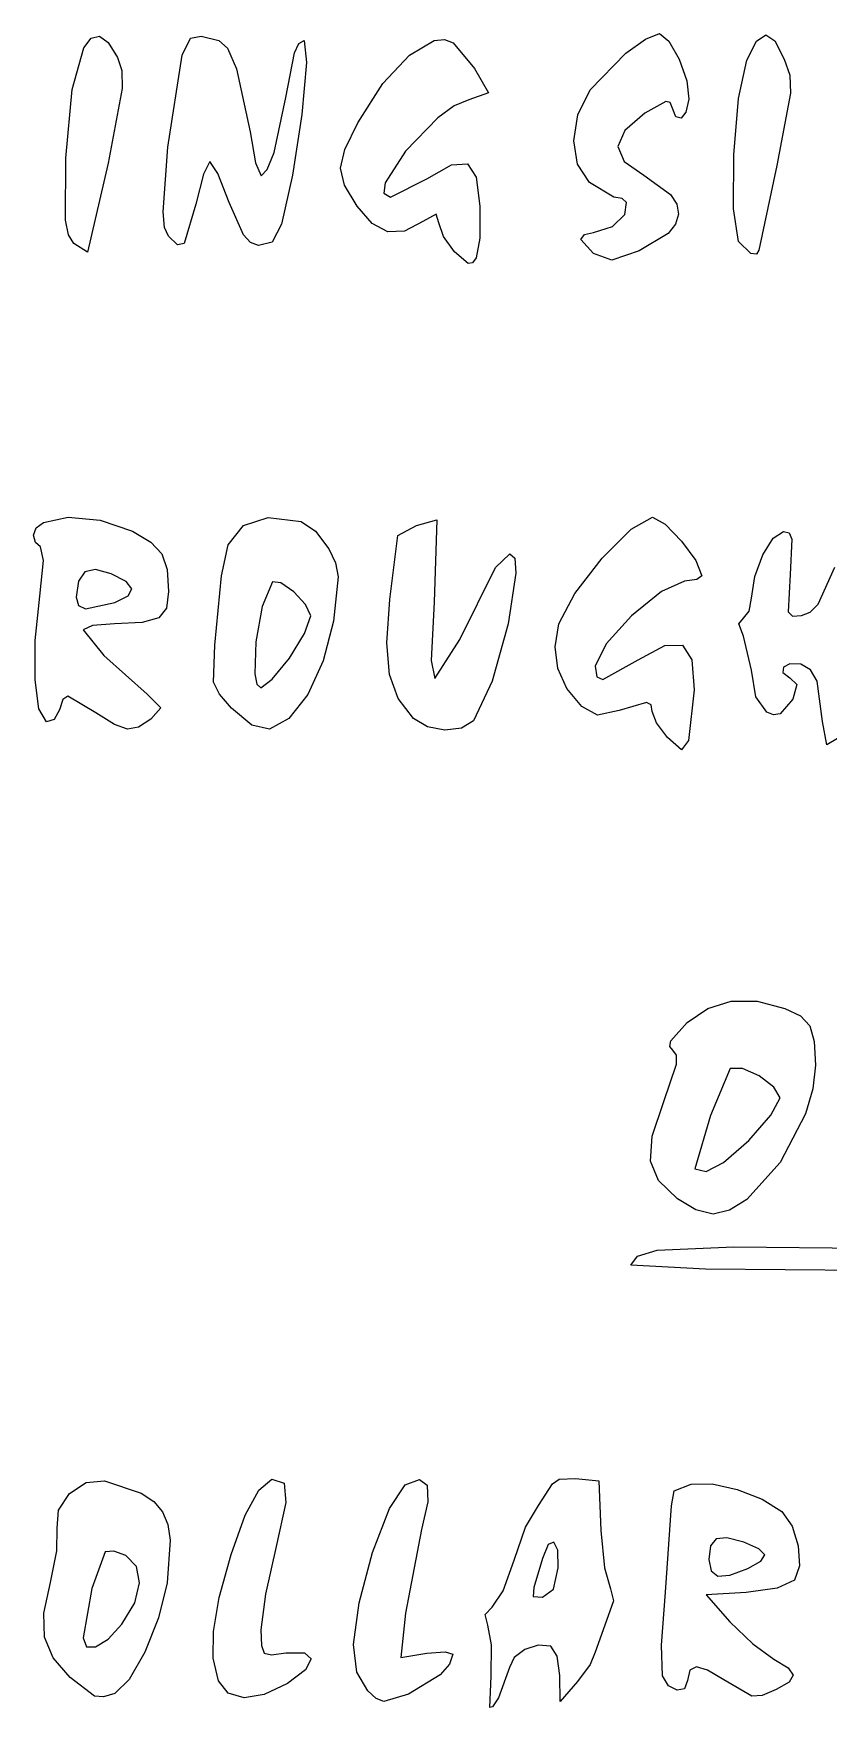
# Model space of a CAD drawing. Extents: x 2 to 289, y 12 to 268.
# Drawn here: x 109.8 to 141.4, y 98.8 to 165.3 of the extents above; entities that cross this region are included whole.
import ezdxf

# ---------------------------------------------------------------- set-up
doc = ezdxf.new("R2010")
doc.units = 0

msp = doc.modelspace()

# ---------------------------------------------------------------- linework, layer by layer
at = {"layer": 'Layer 1'}
for p, q in [((111.814174, 164.6919), (112.108884, 165.079223)), ((112.108884, 165.079223), (112.435092, 165.154994)), ((112.435092, 165.154994), (112.785422, 164.904855)), ((112.785422, 164.904855), (113.152501, 164.314451)), ((115.718278, 164.405662), (116.05343, 165.077141)), ((116.05343, 165.077141), (116.475437, 165.150069)), ((116.475437, 165.150069), (117.173282, 164.980267)), ((117.173282, 164.980267), (117.515386, 164.674169)), ((120.1741, 164.500791), (120.348792, 164.871019)), ((120.348792, 164.871019), (120.554273, 164.980267)), ((120.554273, 164.980267), (120.655455, 164.108543)), ((124.747027, 164.403533), (125.720904, 164.981778)), ((125.720904, 164.981778), (126.132755, 165.027604)), ((126.132755, 165.027604), (126.4712, 164.89161)), ((126.4712, 164.89161), (127.325734, 163.876398)), ((133.323813, 164.474991), (134.109892, 165.037042)), ((134.109892, 165.037042), (134.665624, 165.262489)), ((134.665624, 165.262489), (135.03953, 164.960928)), ((135.03953, 164.960928), (135.441138, 164.240778)), ((138.126645, 164.204156), (138.520414, 164.952262)), ((138.520414, 164.952262), (138.880735, 165.208536)), ((138.880735, 165.208536), (139.237229, 164.973872)), ((139.237229, 164.973872), (139.619516, 164.249165)), ((111.348741, 163.040021), (111.814174, 164.6919)), ((113.152501, 164.314451), (113.322116, 163.79719)), ((115.15416, 160.753332), (115.718278, 164.405662)), ((117.515386, 164.674169), (117.873466, 163.861941)), ((119.835986, 162.722489), (120.1741, 164.500791)), ((120.655455, 164.108543), (120.470847, 162.048727)), ((123.689655, 163.274611), (124.747027, 164.403533)), ((131.906814, 163.026815), (133.323813, 164.474991)), ((135.441138, 164.240778), (135.746715, 163.378846)), ((137.802009, 162.683889), (138.126645, 164.204156)), ((139.619516, 164.249165), (139.832382, 163.611424)), ((113.322116, 163.79719), (113.331602, 163.083156)), ((117.873466, 163.861941), (118.418867, 161.355484)), ((127.325734, 163.876398), (127.878431, 162.908807)), ((139.832382, 163.611424), (139.868333, 162.900501)), ((111.097785, 160.314208), (111.348741, 163.040021)), ((113.331602, 163.083156), (112.787537, 160.113291)), ((122.688875, 161.712749), (123.689655, 163.274611)), ((127.878431, 162.908807), (127.10232, 162.634732)), ((131.428068, 162.030431), (131.906814, 163.026815)), ((135.746715, 163.378846), (135.832531, 162.651934)), ((139.868333, 162.900501), (139.322892, 160.026175)), ((119.363887, 160.543659), (119.835986, 162.722489)), ((126.518533, 162.386761), (125.860198, 161.910641)), ((127.10232, 162.634732), (126.518533, 162.386761)), ((134.08732, 162.09875), (133.282863, 161.409207)), ((134.910452, 162.560567), (134.08732, 162.09875)), ((135.082455, 162.522616), (134.910452, 162.560567)), ((135.166346, 162.320114), (135.082455, 162.522616)), ((135.319123, 161.950375), (135.166346, 162.320114)), ((135.70836, 162.144249), (135.518509, 161.901075)), ((135.832531, 162.651934), (135.70836, 162.144249)), ((137.615397, 160.453301), (137.802009, 162.683889)), ((120.470847, 162.048727), (120.103252, 159.63386)), ((122.175168, 160.659047), (122.688875, 161.712749)), ((125.860198, 161.910641), (124.579827, 160.595995)), ((131.263964, 161.006603), (131.428068, 162.030431)), ((135.518509, 161.901075), (135.319123, 161.950375)), ((114.966524, 158.190576), (115.15416, 160.753332)), ((118.418867, 161.355484), (118.629616, 160.128418)), ((131.415271, 160.072881), (131.263964, 161.006603)), ((133.282863, 161.409207), (133.008442, 160.775612)), ((133.008442, 160.775612), (133.263906, 160.188284)), ((111.09184, 157.852937), (111.097785, 160.314208)), ((112.787537, 160.113291), (111.954287, 156.582048)), ((116.817984, 160.182489), (116.569535, 159.685073)), ((117.127822, 159.705798), (116.817984, 160.182489)), ((118.629616, 160.128418), (118.853142, 159.618045)), ((119.095596, 159.868136), (119.363887, 160.543659)), ((122.001375, 159.913147), (122.175168, 160.659047)), ((124.579827, 160.595995), (123.781097, 159.33488)), ((126.413424, 160.056518), (127.041562, 160.09089)), ((127.041562, 160.09089), (127.390375, 159.557632)), ((133.263906, 160.188284), (134.049104, 159.637541)), ((137.602583, 158.298974), (137.615397, 160.453301)), ((116.569535, 159.685073), (116.261919, 158.489156)), ((117.583032, 158.559712), (117.127822, 159.705798)), ((118.853142, 159.618045), (119.095596, 159.868136)), ((120.103252, 159.63386), (119.655471, 157.696978)), ((122.165986, 159.24225), (122.001375, 159.913147)), ((123.9839, 158.771378), (125.426092, 159.495304)), ((125.426092, 159.495304), (126.413424, 160.056518)), ((127.390375, 159.557632), (127.539733, 158.415959)), ((131.882758, 159.346818), (131.415271, 160.072881)), ((134.049104, 159.637541), (135.101731, 158.878986)), ((139.322892, 160.026175), (138.602875, 156.665055)), ((122.667494, 158.413557), (122.165986, 159.24225)), ((123.781097, 159.33488), (123.724814, 158.925672)), ((123.724814, 158.925672), (123.9839, 158.771378)), ((132.853879, 158.771378), (131.882758, 159.346818)), ((133.18611, 158.711972), (132.853879, 158.771378)), ((135.101731, 158.878986), (135.352242, 158.484825)), ((115.022331, 157.566248), (114.966524, 158.190576)), ((116.261919, 158.489156), (115.795407, 156.927952)), ((118.152382, 157.269264), (117.583032, 158.559712)), ((123.261183, 157.725509), (122.667494, 158.413557)), ((125.805357, 158.094189), (125.275634, 157.799603)), ((125.902875, 157.747239), (125.805357, 158.094189)), ((127.539733, 158.415959), (127.528787, 157.145512)), ((133.357136, 158.555181), (133.18611, 158.711972)), ((133.290089, 158.078007), (133.357136, 158.555181)), ((135.352242, 158.484825), (135.419446, 158.089848)), ((137.799341, 157.007489), (137.602583, 158.298974)), ((111.208115, 157.266405), (111.09184, 157.852937)), ((115.179026, 157.218439), (115.022331, 157.566248)), ((119.655471, 157.696978), (119.292811, 156.976334)), ((123.876649, 157.397864), (123.261183, 157.725509)), ((125.275634, 157.799603), (124.539573, 157.424577)), ((126.084998, 157.206111), (125.902875, 157.747239)), ((132.041209, 157.369242), (132.80177, 157.596985)), ((132.80177, 157.596985), (133.290089, 158.078007)), ((135.303767, 157.700887), (135.005627, 157.324772)), ((135.419446, 158.089848), (135.303767, 157.700887)), ((111.421573, 156.924107), (111.208115, 157.266405)), ((111.954287, 156.582048), (111.421573, 156.924107)), ((111.421573, 156.924107), (111.421573, 156.924107)), ((115.536172, 156.877197), (115.179026, 157.218439)), ((115.179026, 157.218439), (115.179026, 157.218439)), ((115.795407, 156.927952), (115.536172, 156.877197)), ((118.432773, 156.972428), (118.152382, 157.269264)), ((118.749575, 156.850311), (118.432773, 156.972428)), ((119.292811, 156.976334), (118.749575, 156.850311)), ((124.539573, 157.424577), (123.876649, 157.397864)), ((126.522869, 156.59558), (126.084998, 157.206111)), ((127.528787, 157.145512), (127.383619, 156.365826)), ((131.54732, 157.092069), (131.6924, 157.28412)), ((132.041209, 156.536207), (131.54732, 157.092069)), ((131.6924, 157.28412), (132.041209, 157.369242)), ((135.005627, 157.324772), (133.863653, 156.638405)), ((138.290431, 156.533608), (137.799341, 157.007489)), ((137.799341, 157.007489), (137.799341, 157.007489)), ((127.074306, 156.132702), (126.522869, 156.59558)), ((126.522869, 156.59558), (126.522869, 156.59558)), ((127.236885, 156.168228), (127.074306, 156.132702)), ((127.383619, 156.365826), (127.236885, 156.168228)), ((132.76714, 156.267645), (132.041209, 156.536207)), ((132.041209, 156.536207), (132.041209, 156.536207)), ((133.863653, 156.638405), (132.76714, 156.267645)), ((138.510819, 156.505837), (138.290431, 156.533608)), ((138.602875, 156.665055), (138.510819, 156.505837)), ((109.816209, 145.359145), (109.920202, 145.648798)), ((109.920202, 145.648798), (110.207826, 145.864373)), ((110.207826, 145.864373), (111.187816, 146.067346)), ((111.187816, 146.067346), (112.463889, 145.956172)), ((112.463889, 145.956172), (113.743754, 145.518957)), ((113.743754, 145.518957), (114.471396, 145.082081)), ((117.538673, 144.96831), (118.159206, 145.744637)), ((118.159206, 145.744637), (119.130193, 146.058628)), ((119.130193, 146.058628), (120.439002, 145.90163)), ((120.439002, 145.90163), (121.012807, 145.513676)), ((121.012807, 145.513676), (121.54434, 144.808485)), ((124.280958, 145.343166), (125.013136, 145.738156)), ((125.013136, 145.738156), (125.82177, 145.964334)), ((125.82177, 145.964334), (125.719199, 142.697714)), ((132.391083, 144.441959), (133.543431, 145.592662)), ((133.543431, 145.592662), (134.387686, 146.071378)), ((134.387686, 146.071378), (134.89128, 145.786601)), ((134.89128, 145.786601), (135.542168, 145.118366)), ((139.17523, 145.240977), (139.584351, 145.506934)), ((139.584351, 145.506934), (139.806472, 145.443094)), ((109.897056, 145.070468), (109.816209, 145.359145)), ((110.091434, 144.895451), (109.897056, 145.070468)), ((110.220644, 144.344554), (110.091434, 144.895451)), ((114.471396, 145.082081), (114.908625, 144.610268)), ((117.281223, 143.738298), (117.538673, 144.96831)), ((121.54434, 144.808485), (121.798672, 144.254544)), ((123.955073, 142.803166), (124.280958, 145.343166)), ((135.542168, 145.118366), (136.105168, 144.345814)), ((138.764353, 144.577004), (139.17523, 145.240977)), ((139.806472, 145.443094), (139.91542, 145.193575)), ((139.91542, 145.193575), (139.847024, 143.789521)), ((110.075351, 142.934848), (110.220644, 144.344554)), ((114.908625, 144.610268), (115.122087, 143.991849)), ((121.798672, 144.254544), (121.906453, 143.708098)), ((128.161517, 144.079025), (128.718022, 144.610873)), ((128.718022, 144.610873), (128.919918, 144.449148)), ((128.919918, 144.449148), (128.95946, 143.851275)), ((131.306884, 143.047437), (132.391083, 144.441959)), ((136.105168, 144.345814), (136.345097, 143.748088)), ((138.44755, 143.715864), (138.764353, 144.577004)), ((111.600103, 143.533673), (111.513863, 142.896378)), ((111.852099, 143.896156), (111.600103, 143.533673)), ((112.280158, 143.990755), (111.852099, 143.896156)), ((112.894587, 143.824398), (112.280158, 143.990755)), ((113.500776, 143.510798), (112.894587, 143.824398)), ((113.726669, 143.222629), (113.500776, 143.510798)), ((115.122087, 143.991849), (115.178431, 143.115157)), ((117.014255, 140.985762), (117.281223, 143.738298)), ((119.303744, 143.499053), (118.896667, 142.529608)), ((119.634654, 143.466868), (119.303744, 143.499053)), ((121.906453, 143.708098), (121.726175, 141.94867)), ((126.737339, 141.215147), (128.161517, 144.079025)), ((128.95946, 143.851275), (128.65817, 141.838748)), ((135.658352, 143.531378), (134.737966, 143.121017)), ((136.143366, 143.595037), (135.658352, 143.531378)), ((136.345097, 143.748088), (136.143366, 143.595037)), ((138.320653, 142.858405), (138.44755, 143.715864)), ((139.847024, 143.789521), (139.775535, 142.317339)), ((140.956383, 142.619879), (141.631058, 144.092289)), ((109.889337, 141.181698), (110.075351, 142.934848)), ((111.513863, 142.896378), (111.601103, 142.570651)), ((113.043391, 142.677727), (113.573723, 142.948677)), ((113.573723, 142.948677), (113.726669, 143.222629)), ((115.178431, 143.115157), (115.098176, 142.460662)), ((120.146462, 143.101202), (119.634654, 143.466868)), ((120.616693, 142.598725), (120.146462, 143.101202)), ((130.667077, 141.837266), (131.306884, 143.047437)), ((134.737966, 143.121017), (133.559519, 142.156385)), ((138.225862, 142.338719), (138.320653, 142.858405)), ((111.601103, 142.570651), (111.877613, 142.426705)), ((111.877613, 142.426705), (113.043391, 142.677727)), ((113.043391, 142.677727), (113.043391, 142.677727)), ((115.098176, 142.460662), (114.786106, 142.072204)), ((118.896667, 142.529608), (118.642509, 141.120294)), ((120.573647, 141.447918), (120.822875, 142.156107)), ((120.822875, 142.156107), (120.616693, 142.598725)), ((123.847164, 141.085219), (123.955073, 142.803166)), ((125.719199, 142.697714), (125.604199, 140.386962)), ((133.559519, 142.156385), (132.543841, 141.037164)), ((137.99796, 142.059739), (138.225862, 142.338719)), ((139.775535, 142.317339), (139.945746, 142.146623)), ((139.945746, 142.146623), (140.305875, 142.166744)), ((140.305875, 142.166744), (140.649737, 142.29733)), ((140.649737, 142.29733), (140.956383, 142.619879)), ((112.158047, 141.766785), (111.791764, 141.595458)), ((111.791764, 141.595458), (112.611348, 140.582138)), ((113.038681, 141.838045), (112.158047, 141.766785)), ((114.135261, 141.885945), (113.038681, 141.838045)), ((114.786106, 142.072204), (114.135261, 141.885945)), ((121.726175, 141.94867), (121.319142, 140.375525)), ((128.65817, 141.838748), (128.027532, 139.556618)), ((130.517767, 140.923663), (130.667077, 141.837266)), ((137.81638, 141.843861), (137.99796, 142.059739)), ((137.99796, 141.349219), (137.81638, 141.843861)), ((109.877143, 139.617395), (109.889337, 141.181698)), ((116.960989, 139.517654), (117.014255, 140.985762)), ((118.642509, 141.120294), (118.60442, 139.850107)), ((119.974439, 140.469279), (120.573647, 141.447918)), ((123.948703, 139.823439), (123.847164, 141.085219)), ((125.752629, 139.671295), (126.737339, 141.215147)), ((130.624423, 140.059605), (130.517767, 140.923663)), ((132.543841, 141.037164), (132.111764, 140.163034)), ((133.820552, 140.405863), (134.883108, 140.982043)), ((134.883108, 140.982043), (135.574416, 140.993852)), ((135.574416, 140.993852), (135.944414, 140.414592)), ((138.320653, 140.003601), (137.99796, 141.349219)), ((112.611348, 140.582138), (114.331764, 139.046531)), ((119.292848, 139.642095), (119.974439, 140.469279)), ((119.974439, 140.469279), (119.974439, 140.469279)), ((121.319142, 140.375525), (120.70045, 139.036596)), ((125.604199, 140.386962), (125.752629, 139.671295)), ((132.111764, 140.163034), (132.173531, 139.73713)), ((132.418875, 139.627101), (133.820552, 140.405863)), ((135.944414, 140.414592), (136.043038, 139.217561)), ((139.844196, 140.253361), (139.585203, 140.114657)), ((140.270397, 140.233236), (139.844196, 140.253361)), ((140.654416, 140.010533), (140.270397, 140.233236)), ((110.027402, 138.465591), (109.877143, 139.617395)), ((117.196404, 139.050354), (116.960989, 139.517654)), ((118.60442, 139.850107), (118.686136, 139.448123)), ((118.84555, 139.298045), (119.292848, 139.642095)), ((124.288672, 138.872582), (123.948703, 139.823439)), ((128.027532, 139.556618), (127.280924, 137.988209)), ((130.981471, 139.265034), (130.624423, 140.059605)), ((132.173531, 139.73713), (132.418875, 139.627101)), ((138.494999, 138.945877), (138.320653, 140.003601)), ((139.585203, 140.114657), (139.560739, 139.900849)), ((139.560739, 139.900849), (139.838128, 139.695659)), ((139.838128, 139.695659), (140.116279, 139.429582)), ((140.923938, 139.565536), (140.654416, 140.010533)), ((141.139023, 137.957489), (140.923938, 139.565536)), ((110.985746, 138.836874), (110.855548, 138.421643)), ((111.177393, 138.963818), (110.985746, 138.836874)), ((112.295584, 138.310267), (111.177393, 138.963818)), ((114.331764, 139.046531), (114.873812, 138.504186)), ((117.677144, 138.495574), (117.196404, 139.050354)), ((118.686136, 139.448123), (118.84555, 139.298045)), ((120.70045, 139.036596), (119.958029, 138.080167)), ((124.896053, 138.087408), (124.288672, 138.872582)), ((131.583334, 138.559896), (130.981471, 139.265034)), ((136.043038, 139.217561), (135.812397, 137.20837)), ((138.921507, 138.33299), (138.494999, 138.945877)), ((139.951824, 138.850988), (139.455381, 138.267256)), ((140.116279, 139.429582), (139.951824, 138.850988)), ((110.328744, 137.94994), (110.027402, 138.465591)), ((110.855548, 138.421643), (110.636705, 138.037983)), ((113.035244, 137.843433), (112.295584, 138.310267)), ((112.295584, 138.310267), (112.295584, 138.310267)), ((114.873812, 138.504186), (114.472875, 138.055319)), ((118.488915, 137.816438), (117.677144, 138.495574)), ((117.677144, 138.495574), (117.677144, 138.495574)), ((132.200006, 138.212297), (131.583334, 138.559896)), ((133.059252, 138.398383), (132.200006, 138.212297)), ((134.153625, 138.710284), (133.059252, 138.398383)), ((134.32952, 138.620337), (134.153625, 138.710284)), ((134.369542, 138.363483), (134.32952, 138.620337)), ((134.550499, 137.907854), (134.369542, 138.363483)), ((139.184073, 138.225334), (138.921507, 138.33299)), ((139.455381, 138.267256), (139.184073, 138.225334)), ((110.636705, 138.037983), (110.328744, 137.94994)), ((113.548056, 137.656644), (113.035244, 137.843433)), ((113.978954, 137.73293), (113.548056, 137.656644)), ((114.472875, 138.055319), (113.978954, 137.73293)), ((119.179811, 137.654524), (118.488915, 137.816438)), ((119.958029, 138.080167), (119.179811, 137.654524)), ((125.450007, 137.752818), (124.896053, 138.087408)), ((124.896053, 138.087408), (124.896053, 138.087408)), ((126.138578, 137.620327), (125.450007, 137.752818)), ((126.802104, 137.696577), (126.138578, 137.620327)), ((127.280924, 137.988209), (126.802104, 137.696577)), ((134.985568, 137.332141), (134.550499, 137.907854)), ((141.304145, 137.040267), (141.139023, 137.957489)), ((141.139023, 137.957489), (141.139023, 137.957489)), ((135.543825, 136.841798), (134.985568, 137.332141)), ((134.985568, 137.332141), (134.985568, 137.332141)), ((135.812397, 137.20837), (135.543825, 136.841798)), ((141.724053, 137.286361), (141.304145, 137.040267)), ((135.757813, 126.012265), (136.577457, 126.579482)), ((136.577457, 126.579482), (137.509858, 126.865093)), ((137.509858, 126.865093), (138.536056, 126.866321)), ((138.536056, 126.866321), (139.637093, 126.580389)), ((139.637093, 126.580389), (140.264757, 126.277358)), ((140.264757, 126.277358), (140.634007, 125.880338)), ((135.114454, 125.285478), (135.757813, 126.012265)), ((140.634007, 125.880338), (140.80961, 125.269527)), ((135.070973, 125.068605), (135.114454, 125.285478)), ((135.196337, 124.916991), (135.070973, 125.068605)), ((135.34302, 124.722336), (135.196337, 124.916991)), ((140.80961, 125.269527), (140.856332, 124.325123)), ((134.824902, 122.84211), (135.338611, 124.359689)), ((135.338611, 124.359689), (135.34302, 124.722336)), ((140.856332, 124.325123), (140.752206, 123.381421)), ((137.473354, 124.198767), (136.689186, 122.333721)), ((137.957957, 124.195174), (137.473354, 124.198767)), ((138.617735, 123.898265), (137.957957, 124.195174)), ((139.19937, 123.458386), (138.617735, 123.898265)), ((139.087388, 122.343644), (139.449542, 123.025885)), ((139.449542, 123.025885), (139.19937, 123.458386)), ((140.752206, 123.381421), (140.458539, 122.388023)), ((134.377266, 121.503232), (134.824902, 122.84211)), ((136.689186, 122.333721), (136.062875, 120.218316)), ((138.216677, 121.339799), (139.087388, 122.343644)), ((140.458539, 122.388023), (139.451188, 120.46854)), ((134.304822, 120.522188), (134.377266, 121.503232)), ((137.210703, 120.469088), (138.216677, 121.339799)), ((138.216677, 121.339799), (138.216677, 121.339799)), ((134.629769, 119.744354), (134.304822, 120.522188)), ((136.523343, 120.106934), (137.210703, 120.469088)), ((139.451188, 120.46854), (138.131493, 118.999468)), ((135.374304, 119.015106), (134.629769, 119.744354)), ((136.062875, 120.218316), (136.523343, 120.106934)), ((136.107559, 118.590294), (135.374304, 119.015106)), ((135.374304, 119.015106), (135.374304, 119.015106)), ((138.131493, 118.999468), (137.447396, 118.569084)), ((136.79667, 118.413601), (136.107559, 118.590294)), ((137.447396, 118.569084), (136.79667, 118.413601)), ((133.790016, 116.748284), (134.576269, 116.989989)), ((134.576269, 116.989989), (137.615097, 117.11581)), ((137.615097, 117.11581), (147.617372, 117.016287)), ((133.522875, 116.392743), (133.790016, 116.748284)), ((136.48665, 116.228055), (133.522875, 116.392743)), ((133.522875, 116.392743), (133.522875, 116.392743)), ((143.61232, 116.164797), (136.48665, 116.228055)), ((111.24474, 107.325299), (111.901445, 107.765353)), ((111.901445, 107.765353), (112.630943, 107.835316)), ((112.630943, 107.835316), (114.097125, 107.343746)), ((118.763864, 107.464402), (119.282282, 107.892196)), ((119.282282, 107.892196), (119.763602, 107.732429)), ((119.763602, 107.732429), (119.829755, 106.967045)), ((123.950178, 106.739369), (124.567321, 107.670846)), ((124.567321, 107.670846), (125.136869, 107.887125)), ((125.136869, 107.887125), (125.437342, 107.66089)), ((125.437342, 107.66089), (125.466779, 106.997429)), ((129.865896, 106.854399), (130.418431, 107.707038)), ((130.418431, 107.707038), (130.683837, 107.894713)), ((130.683837, 107.894713), (131.335653, 107.918704)), ((131.335653, 107.918704), (132.252875, 107.830267)), ((132.252875, 107.830267), (132.337666, 105.866478)), ((135.251176, 107.43017), (135.921764, 107.70176)), ((135.921764, 107.70176), (136.749568, 107.706906)), ((136.749568, 107.706906), (137.75111, 107.489916)), ((110.812738, 106.668238), (111.24474, 107.325299)), ((114.097125, 107.343746), (114.589572, 107.015841)), ((114.589572, 107.015841), (114.93732, 106.607573)), ((118.220155, 106.464912), (118.763864, 107.464402)), ((119.829755, 106.967045), (119.448106, 105.220595)), ((125.466779, 106.997429), (125.223219, 105.902032)), ((135.136867, 106.834796), (135.251176, 107.43017)), ((137.75111, 107.489916), (138.736183, 107.108122)), ((138.736183, 107.108122), (139.514577, 106.618854)), ((110.757349, 105.947255), (110.812738, 106.668238)), ((114.93732, 106.607573), (115.152167, 106.099731)), ((117.66296, 104.909592), (118.220155, 106.464912)), ((123.27807, 104.988329), (123.950178, 106.739369)), ((129.351703, 105.989453), (129.865896, 106.854399)), ((134.896998, 103.414209), (135.136867, 106.834796)), ((139.514577, 106.618854), (139.926335, 106.035301)), ((110.74666, 105.051719), (110.757349, 105.947255)), ((115.152167, 106.099731), (115.245912, 105.473104)), ((125.223219, 105.902032), (124.585722, 102.584058)), ((128.891349, 104.685801), (129.351703, 105.989453)), ((132.337666, 105.866478), (132.483873, 104.375536)), ((139.926335, 106.035301), (140.174068, 105.247132)), ((110.485891, 103.797521), (110.74666, 105.051719)), ((112.65544, 105.018558), (112.131113, 103.563981)), ((113.002028, 105.039575), (112.65544, 105.018558)), ((113.479264, 104.870055), (113.002028, 105.039575)), ((115.245912, 105.473104), (115.117285, 103.786646)), ((119.448106, 105.220595), (119.023801, 103.332012)), ((122.737809, 102.994734), (123.27807, 104.988329)), ((130.25043, 105.307901), (130.026895, 104.752041)), ((130.473842, 105.402766), (130.25043, 105.307901)), ((130.62884, 105.078107), (130.473842, 105.402766)), ((130.647135, 104.375393), (130.62884, 105.078107)), ((136.692915, 105.251438), (136.62732, 104.709166)), ((136.917131, 105.533646), (136.692915, 105.251438)), ((137.341115, 105.576421), (136.917131, 105.533646)), ((138.006012, 105.40039), (137.341115, 105.576421)), ((138.614118, 105.13953), (138.006012, 105.40039)), ((138.840651, 104.896043), (138.614118, 105.13953)), ((140.174068, 105.247132), (140.219043, 104.462472)), ((113.912147, 104.426968), (113.479264, 104.870055)), ((114.028951, 103.778078), (113.912147, 104.426968)), ((117.192656, 103.195965), (117.66296, 104.909592)), ((128.46368, 103.471914), (128.891349, 104.685801)), ((130.026895, 104.752041), (129.672901, 103.594529)), ((130.458481, 103.534969), (130.647135, 104.375393)), ((130.647135, 104.375393), (130.647135, 104.375393)), ((132.483873, 104.375536), (132.716326, 103.548595)), ((136.62732, 104.709166), (136.711422, 104.257588)), ((137.45673, 104.082575), (138.166263, 104.347792)), ((138.166263, 104.347792), (138.689928, 104.64158)), ((138.166263, 104.347792), (138.166263, 104.347792)), ((138.689928, 104.64158), (138.840651, 104.896043)), ((140.219043, 104.462472), (140.022526, 103.889446)), ((110.225341, 102.586266), (110.485891, 103.797521)), ((113.833501, 102.99314), (114.028951, 103.778078)), ((115.117285, 103.786646), (114.773113, 102.400656)), ((136.711422, 104.257588), (136.979838, 104.050616)), ((136.979838, 104.050616), (137.45673, 104.082575)), ((140.022526, 103.889446), (139.340537, 103.571801)), ((112.131113, 103.563981), (111.791764, 101.607487)), ((113.329624, 102.141906), (113.833501, 102.99314)), ((116.959399, 101.855014), (117.192656, 103.195965)), ((119.023801, 103.332012), (118.84732, 101.918011)), ((122.516209, 101.335592), (122.737809, 102.994734)), ((128.028071, 102.82279), (128.46368, 103.471914)), ((129.672901, 103.594529), (129.645038, 103.241908)), ((129.645038, 103.241908), (130.024474, 103.217878)), ((130.024474, 103.217878), (130.458481, 103.534969)), ((132.835729, 103.066215), (132.56098, 102.294024)), ((132.716326, 103.548595), (132.835729, 103.066215)), ((134.739287, 101.316977), (134.896998, 103.414209)), ((138.10083, 103.39865), (136.516796, 103.314712)), ((136.516796, 103.314712), (137.460617, 102.241962)), ((139.340537, 103.571801), (138.10083, 103.39865)), ((110.255148, 101.6238), (110.225341, 102.586266)), ((114.773113, 102.400656), (114.232686, 101.034326)), ((124.585722, 102.584058), (124.402116, 100.827422)), ((127.75077, 102.524794), (128.028071, 102.82279)), ((127.847273, 102.110413), (127.75077, 102.524794)), ((112.775356, 101.545913), (113.329624, 102.141906)), ((113.329624, 102.141906), (113.329624, 102.141906)), ((116.953444, 100.788689), (116.959399, 101.855014)), ((118.84732, 101.918011), (118.863257, 101.300154)), ((127.99281, 101.322268), (127.847273, 102.110413)), ((132.56098, 102.294024), (132.111764, 101.029313)), ((137.460617, 102.241962), (138.363595, 101.362084)), ((110.597187, 100.805358), (110.255148, 101.6238)), ((111.791764, 101.607487), (111.927396, 101.25124)), ((111.927396, 101.25124), (112.281603, 101.239869)), ((112.281603, 101.239869), (112.775356, 101.545913)), ((114.232686, 101.034326), (113.618181, 99.9472)), ((118.863257, 101.300154), (118.972133, 100.99819)), ((118.972133, 100.99819), (119.265547, 100.9272)), ((119.265547, 100.9272), (119.835097, 101.002265)), ((119.835097, 101.002265), (120.573226, 101.009675)), ((120.573226, 101.009675), (120.833744, 100.762177)), ((122.649955, 100.23408), (122.516209, 101.335592)), ((124.402116, 100.827422), (125.434717, 100.994989)), ((125.434717, 100.994989), (126.163993, 101.051489)), ((126.163993, 101.051489), (126.46732, 100.952021)), ((127.976957, 100.080956), (127.99281, 101.322268)), ((129.314021, 101.136054), (128.891656, 100.819396)), ((129.845118, 101.31041), (129.314021, 101.136054)), ((130.347875, 101.271877), (129.845118, 101.31041)), ((130.599644, 100.875068), (130.347875, 101.271877)), ((132.111764, 101.029313), (131.907127, 100.539465)), ((134.783689, 100.098098), (134.739287, 101.316977)), ((138.363595, 101.362084), (139.209213, 100.753048)), ((111.27333, 100.026176), (110.597187, 100.805358)), ((117.165049, 99.898945), (116.953444, 100.788689)), ((120.612578, 100.330117), (119.905653, 99.783841)), ((120.833744, 100.762177), (120.612578, 100.330117)), ((126.331245, 100.5594), (125.957686, 100.133743)), ((126.46732, 100.952021), (126.331245, 100.5594)), ((128.715095, 100.431027), (128.275633, 99.222489)), ((128.891656, 100.819396), (128.715095, 100.431027)), ((130.709571, 100.109517), (130.599644, 100.875068)), ((131.907127, 100.539465), (131.415127, 99.873226)), ((135.865803, 100.313192), (135.780653, 99.911388)), ((136.127385, 100.450197), (135.865803, 100.313192)), ((136.574595, 100.322527), (136.127385, 100.450197)), ((137.216631, 99.930303), (136.574595, 100.322527)), ((139.209213, 100.753048), (139.771594, 100.407844)), ((139.771594, 100.407844), (139.971595, 100.117228)), ((112.234774, 99.288279), (111.27333, 100.026176)), ((111.27333, 100.026176), (111.27333, 100.026176)), ((113.618181, 99.9472), (113.051773, 99.398819)), ((117.548905, 99.410007), (117.165049, 99.898945)), ((117.165049, 99.898945), (117.165049, 99.898945)), ((119.905653, 99.783841), (118.978979, 99.349944)), ((123.083326, 99.502039), (122.649955, 100.23408)), ((125.957686, 100.133743), (124.706103, 99.370126)), ((127.925114, 98.836732), (127.976957, 100.080956)), ((127.976957, 100.080956), (127.976957, 100.080956)), ((130.718489, 99.081378), (130.709571, 100.109517)), ((131.415127, 99.873226), (130.718489, 99.081378)), ((135.028829, 99.699088), (134.783689, 100.098098)), ((135.361606, 99.519067), (135.028829, 99.699088)), ((135.780653, 99.911388), (135.654666, 99.581883)), ((138.332593, 99.281151), (137.216631, 99.930303)), ((137.216631, 99.930303), (137.216631, 99.930303)), ((139.81189, 99.843764), (139.295152, 99.550014)), ((139.971595, 100.117228), (139.81189, 99.843764)), ((112.597947, 99.259853), (112.234774, 99.288279)), ((113.051773, 99.398819), (112.597947, 99.259853)), ((118.173472, 99.22617), (117.548905, 99.410007)), ((118.978979, 99.349944), (118.173472, 99.22617)), ((123.422495, 99.198144), (123.083326, 99.502039)), ((123.083326, 99.502039), (123.083326, 99.502039)), ((123.721977, 99.081691), (123.422495, 99.198144)), ((124.706103, 99.370126), (123.721977, 99.081691)), ((128.275633, 99.222489), (128.037859, 98.860983)), ((135.654666, 99.581883), (135.361606, 99.519067)), ((138.737845, 99.318249), (138.332593, 99.281151)), ((139.295152, 99.550014), (138.737845, 99.318249)), ((128.037859, 98.860983), (127.925114, 98.836732))]:
    msp.add_line(p, q, dxfattribs=at)

doc.saveas('drawing.dxf')
